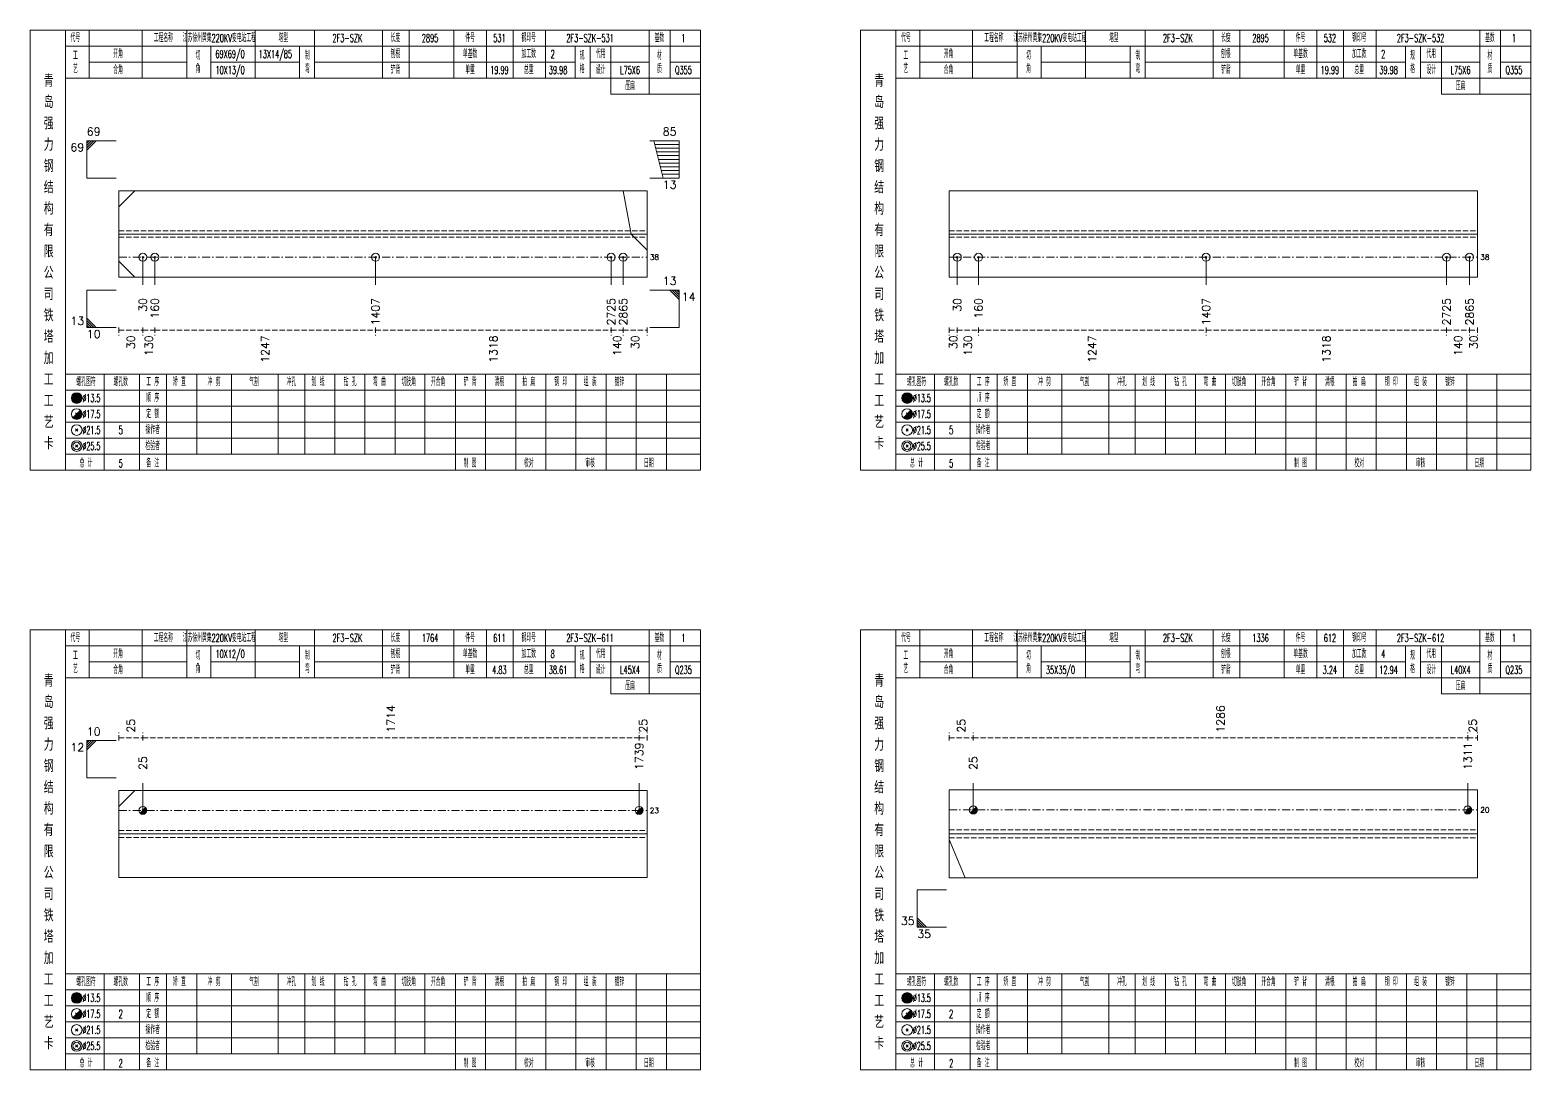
# Model space of a CAD drawing. Extents: x 0 to 4623, y -1159 to 4890.
# Drawn here: x 3425 to 3988, y 2025 to 2415 of the extents above; entities that cross this region are included whole.
import ezdxf
from ezdxf.enums import TextEntityAlignment as Align

# ---------------------------------------------------------------- set-up
doc = ezdxf.new("R2010")
doc.units = 0
doc.header["$MEASUREMENT"] = 0
doc.linetypes.add('一点画线', pattern=[5.2, 3, -1, 0.2, -1])
doc.linetypes.add('虚线', pattern=[2.75, 2, -0.75])
doc.layers.get('0').update_dxf_attribs({"linetype": 'CONTINUOUS', "lineweight": 25})
for name, color, linetype, lineweight in [('1', 7, 'CONTINUOUS', 25), ('4', 7, 'CONTINUOUS', 25), ('5', 7, 'CONTINUOUS', 25)]:
    doc.layers.add(name, color=color, linetype=linetype, lineweight=lineweight)
doc.styles.get("Standard").update_dxf_attribs({"font": 'simplex.shx', "width": 0.7, "height": 3, "bigfont": 'gbhzfs.shx'})

# ---------------------------------------------------------------- blocks, each defined once
blk = doc.blocks.new('孔17.5')
at = {"layer": '5', "color": 7, "linetype": 'Continuous', "lineweight": 13}
for p, q in [((-0.707, -0.707), (0.707, 0.707)), ((-0.2, 0.2), (0.2, -0.2))]:
    blk.add_line(p, q, dxfattribs=at)
blk.add_circle((0, 0), 1, dxfattribs=at)
for radius in [0.9, 0.8, 0.7, 0.6, 0.5, 0.4, 0.3, 0.2, 0.1]:
    blk.add_arc((0, 0), radius, 225, 45, dxfattribs=at)
blk = doc.blocks.new('孔21.5')
at = {"layer": '5', "color": 7, "linetype": 'Continuous', "lineweight": 13}
for p, q in [((-0.2, -0.2), (0.2, 0.2)), ((-0.2, 0.2), (0.2, -0.2))]:
    blk.add_line(p, q, dxfattribs=at)
blk.add_circle((0, 0), 1, dxfattribs=at)

msp = doc.modelspace()

# ---------------------------------------------------------------- linework, layer by layer
at = {"color": 7, "linetype": 'Continuous', "lineweight": 13}
for p, q in [((3446.7, 2373.5), (3457.7, 2373.5)), ((3446.7, 2359.5), (3446.7, 2373.5)), ((3447.575, 2373.5), (3446.7, 2372.625)), ((3448.45, 2373.5), (3446.7, 2371.75)), ((3449.325, 2373.5), (3446.7, 2370.875)), ((3450.2, 2373.5), (3446.7, 2370)), ((3668.8, 2373.5), (3657.8, 2373.5)), ((3662.8, 2359.5), (3659.3, 2373.5)), ((3668.8, 2372.1), (3659.65, 2372.1)), ((3668.8, 2370.7), (3660, 2370.7)), ((3668.8, 2359.5), (3668.8, 2373.5)), ((3668.8, 2369.3), (3660.35, 2369.3)), ((3668.8, 2367.9), (3660.7, 2367.9)), ((3668.8, 2366.5), (3661.05, 2366.5)), ((3668.8, 2365.1), (3661.4, 2365.1)), ((3446.7, 2359.5), (3457.7, 2359.5)), ((3668.8, 2359.5), (3657.8, 2359.5)), ((3668.8, 2363.7), (3661.75, 2363.7)), ((3668.8, 2362.3), (3662.1, 2362.3)), ((3668.8, 2360.9), (3662.45, 2360.9)), ((3458.7, 2348.7), (3464.7, 2354.7)), ((3650.8, 2338.5), (3647.8, 2354.7)), ((3656.8, 2332.5), (3650.8, 2338.5)), ((3458.7, 2328.3), (3464.7, 2322.3)), ((3467.7, 2329.8), (3467.7, 2319.5)), ((3472.2, 2329.8), (3472.2, 2319.5)), ((3554.979, 2329.8), (3554.979, 2319.5)), ((3643.3, 2329.8), (3643.3, 2319.5)), ((3647.8, 2329.8), (3647.8, 2319.5)), ((3773.1, 2329.8), (3773.1, 2319.5)), ((3781.049, 2329.8), (3781.049, 2319.5)), ((3866.379, 2329.8), (3866.379, 2319.5)), ((3956.567, 2329.8), (3956.567, 2319.5)), ((3965.2, 2329.8), (3965.2, 2319.5)), ((3446.7, 2317.5), (3457.7, 2317.5)), ((3446.7, 2317.5), (3446.7, 2303.5)), ((3668.8, 2317.5), (3657.8, 2317.5)), ((3665.3, 2317.5), (3668.8, 2314)), ((3666.175, 2317.5), (3668.8, 2314.875)), ((3667.05, 2317.5), (3668.8, 2315.75)), ((3667.925, 2317.5), (3668.8, 2316.625)), ((3668.8, 2317.5), (3668.8, 2303.5)), ((3450.2, 2303.5), (3446.7, 2307)), ((3449.325, 2303.5), (3446.7, 2306.125)), ((3448.45, 2303.5), (3446.7, 2305.25)), ((3447.575, 2303.5), (3446.7, 2304.375)), ((3446.7, 2303.5), (3457.7, 2303.5)), ((3668.8, 2303.5), (3657.8, 2303.5)), ((3446.7, 2148.5), (3457.7, 2148.5)), ((3446.7, 2134.5), (3446.7, 2148.5)), ((3447.575, 2148.5), (3446.7, 2147.625)), ((3448.45, 2148.5), (3446.7, 2146.75)), ((3449.325, 2148.5), (3446.7, 2145.875)), ((3450.2, 2148.5), (3446.7, 2145)), ((3446.7, 2134.5), (3457.7, 2134.5)), ((3458.7, 2123.833), (3464.7, 2129.833)), ((3467.7, 2122.333), (3467.7, 2132.5)), ((3653.8, 2122.333), (3653.8, 2132.5)), ((3779.1, 2122.5), (3779.1, 2132.5)), ((3964.493, 2122.5), (3964.493, 2132.5)), ((3770.1, 2111.438), (3776.1, 2097)), ((3758.1, 2092.5), (3769.1, 2092.5)), ((3758.1, 2092.5), (3758.1, 2078.5)), ((3761.6, 2078.5), (3758.1, 2082)), ((3760.725, 2078.5), (3758.1, 2081.125)), ((3759.85, 2078.5), (3758.1, 2080.25)), ((3758.975, 2078.5), (3758.1, 2079.375)), ((3758.1, 2078.5), (3769.1, 2078.5))]:
    msp.add_line(p, q, dxfattribs=at)
at = {"color": 7, "linetype": 'Continuous', "lineweight": 18}
for p, q in [((3458.7, 2354.7), (3458.7, 2322.3)), ((3458.7, 2354.7), (3656.8, 2354.7)), ((3656.8, 2354.7), (3656.8, 2322.3)), ((3770.1, 2354.7), (3770.1, 2322.3)), ((3770.1, 2354.7), (3968.2, 2354.7)), ((3968.2, 2354.7), (3968.2, 2322.3)), ((3458.7, 2338.5), (3656.8, 2338.5)), ((3770.1, 2338.5), (3968.2, 2338.5)), ((3458.7, 2129.833), (3458.7, 2097.167)), ((3458.7, 2129.833), (3656.8, 2129.833)), ((3656.8, 2129.833), (3656.8, 2097.167)), ((3770.1, 2130), (3770.1, 2097)), ((3770.1, 2130), (3968.2, 2130)), ((3968.2, 2130), (3968.2, 2097)), ((3458.7, 2113.5), (3656.8, 2113.5)), ((3770.1, 2113.5), (3968.2, 2113.5))]:
    msp.add_line(p, q, dxfattribs=at)
at = {"color": 1, "linetype": '虚线', "lineweight": 18}
for p, q in [((3458.7, 2339.7), (3656.8, 2339.7)), ((3458.7, 2337.3), (3656.8, 2337.3)), ((3770.1, 2339.7), (3968.2, 2339.7)), ((3770.1, 2337.3), (3968.2, 2337.3)), ((3458.7, 2114.833), (3656.8, 2114.833)), ((3458.7, 2112.167), (3656.8, 2112.167)), ((3770.1, 2115), (3968.2, 2115)), ((3770.1, 2112), (3968.2, 2112))]:
    msp.add_line(p, q, dxfattribs=at)
at = {"color": 3, "linetype": '一点画线', "lineweight": 13}
for p, q in [((3458.7, 2329.8), (3656.8, 2329.8)), ((3770.1, 2329.8), (3968.2, 2329.8)), ((3458.7, 2122.333), (3656.8, 2122.333)), ((3770.1, 2122.5), (3968.2, 2122.5))]:
    msp.add_line(p, q, dxfattribs=at)
at = {"color": 8, "linetype": '虚线', "lineweight": 9}
for p, q in [((3458.7, 2303.5), (3458.7, 2300.5)), ((3458.7, 2302.5), (3467.7, 2302.5)), ((3467.7, 2303.5), (3467.7, 2300.5)), ((3467.7, 2303.5), (3467.7, 2300.5)), ((3467.7, 2302.5), (3472.2, 2302.5)), ((3472.2, 2303.5), (3472.2, 2300.5)), ((3472.2, 2303.5), (3472.2, 2300.5)), ((3472.2, 2302.5), (3554.979, 2302.5)), ((3554.979, 2303.5), (3554.979, 2300.5)), ((3554.979, 2303.5), (3554.979, 2300.5)), ((3554.979, 2302.5), (3643.3, 2302.5)), ((3643.3, 2303.5), (3643.3, 2300.5)), ((3643.3, 2303.5), (3643.3, 2300.5)), ((3643.3, 2302.5), (3647.8, 2302.5)), ((3647.8, 2303.5), (3647.8, 2300.5)), ((3647.8, 2303.5), (3647.8, 2300.5)), ((3647.8, 2302.5), (3656.8, 2302.5)), ((3656.8, 2303.5), (3656.8, 2300.5)), ((3770.1, 2303.5), (3770.1, 2300.5)), ((3770.1, 2302.5), (3773.1, 2302.5)), ((3773.1, 2303.5), (3773.1, 2300.5)), ((3773.1, 2303.5), (3773.1, 2300.5)), ((3773.1, 2302.5), (3781.049, 2302.5)), ((3781.049, 2303.5), (3781.049, 2300.5)), ((3781.049, 2303.5), (3781.049, 2300.5)), ((3781.049, 2302.5), (3866.379, 2302.5)), ((3866.379, 2303.5), (3866.379, 2300.5)), ((3866.379, 2303.5), (3866.379, 2300.5)), ((3866.379, 2302.5), (3956.567, 2302.5)), ((3956.567, 2303.5), (3956.567, 2300.5)), ((3956.567, 2303.5), (3956.567, 2300.5)), ((3956.567, 2302.5), (3965.2, 2302.5)), ((3965.2, 2303.5), (3965.2, 2300.5)), ((3965.2, 2303.5), (3965.2, 2300.5)), ((3965.2, 2302.5), (3968.2, 2302.5)), ((3968.2, 2303.5), (3968.2, 2300.5)), ((3458.7, 2148.5), (3458.7, 2151.5)), ((3467.7, 2148.5), (3467.7, 2151.5)), ((3467.7, 2148.5), (3467.7, 2151.5)), ((3653.8, 2148.5), (3653.8, 2151.5)), ((3653.8, 2148.5), (3653.8, 2151.5)), ((3656.8, 2148.5), (3656.8, 2151.5)), ((3770.1, 2148.5), (3770.1, 2151.5)), ((3779.1, 2148.5), (3779.1, 2151.5)), ((3779.1, 2148.5), (3779.1, 2151.5)), ((3964.493, 2148.5), (3964.493, 2151.5)), ((3964.493, 2148.5), (3964.493, 2151.5)), ((3968.2, 2148.5), (3968.2, 2151.5)), ((3458.7, 2149.5), (3467.7, 2149.5)), ((3467.7, 2149.5), (3653.8, 2149.5)), ((3653.8, 2149.5), (3656.8, 2149.5)), ((3770.1, 2149.5), (3779.1, 2149.5)), ((3779.1, 2149.5), (3964.493, 2149.5)), ((3964.493, 2149.5), (3968.2, 2149.5))]:
    msp.add_line(p, q, dxfattribs=at)
at = {"layer": '1', "color": 7, "linetype": 'Continuous', "lineweight": 18}
for p, q in [((3458.7, 2322.3), (3656.8, 2322.3)), ((3770.1, 2322.3), (3968.2, 2322.3)), ((3458.7, 2097.167), (3656.8, 2097.167)), ((3770.1, 2097), (3968.2, 2097))]:
    msp.add_line(p, q, dxfattribs=at)
at = {"layer": '4', "color": 1, "linetype": 'Continuous', "lineweight": 18}
for p, q in [((3438.7, 2250), (3438.7, 2415)), ((3447.6, 2397), (3447.6, 2415)), ((3467.4, 2397), (3467.4, 2415)), ((3484.2, 2397), (3484.2, 2415)), ((3509.8, 2397), (3509.8, 2415)), ((3532.1, 2397), (3532.1, 2415)), ((3557.6, 2397), (3557.6, 2415)), ((3567.6, 2397), (3567.6, 2415)), ((3584.3, 2397), (3584.3, 2415)), ((3596.5, 2397), (3596.5, 2415)), ((3606.5, 2397), (3606.5, 2415)), ((3618.7, 2397), (3618.7, 2415)), ((3657.6, 2391), (3657.6, 2415)), ((3665.4, 2397), (3665.4, 2415)), ((3750.1, 2250), (3750.1, 2415)), ((3759, 2397), (3759, 2415)), ((3778.8, 2397), (3778.8, 2415)), ((3795.6, 2397), (3795.6, 2415)), ((3821.2, 2397), (3821.2, 2415)), ((3843.5, 2397), (3843.5, 2415)), ((3869, 2397), (3869, 2415)), ((3879, 2397), (3879, 2415)), ((3895.7, 2397), (3895.7, 2415)), ((3907.9, 2397), (3907.9, 2415)), ((3917.9, 2397), (3917.9, 2415)), ((3930.1, 2397), (3930.1, 2415)), ((3969, 2391), (3969, 2415)), ((3976.8, 2397), (3976.8, 2415)), ((3438.7, 2409), (3676.8, 2409)), ((3493.2, 2397), (3493.2, 2409)), ((3526.5, 2397), (3526.5, 2409)), ((3629.8, 2397), (3629.8, 2409)), ((3635.4, 2397), (3635.4, 2409)), ((3643.2, 2391), (3643.2, 2409)), ((3750.1, 2409), (3988.2, 2409)), ((3804.6, 2397), (3804.6, 2409)), ((3837.9, 2397), (3837.9, 2409)), ((3941.2, 2397), (3941.2, 2409)), ((3946.8, 2397), (3946.8, 2409)), ((3954.6, 2391), (3954.6, 2409)), ((3447.6, 2403), (3484.2, 2403)), ((3493.2, 2403), (3526.5, 2403)), ((3532.1, 2403), (3629.8, 2403)), ((3635.4, 2403), (3657.6, 2403)), ((3665.4, 2403), (3676.8, 2403)), ((3759, 2403), (3795.6, 2403)), ((3804.6, 2403), (3837.9, 2403)), ((3843.5, 2403), (3941.2, 2403)), ((3946.8, 2403), (3969, 2403)), ((3976.8, 2403), (3988.2, 2403)), ((3438.7, 2397), (3676.8, 2397)), ((3750.1, 2397), (3988.2, 2397)), ((3643.2, 2391), (3676.8, 2391)), ((3954.6, 2391), (3988.2, 2391)), ((3438.7, 2286), (3676.8, 2286)), ((3453.2, 2250), (3453.2, 2286)), ((3466.5, 2250), (3466.5, 2286)), ((3476.6, 2250), (3476.6, 2286)), ((3488, 2256), (3488, 2286)), ((3500.9, 2256), (3500.9, 2286)), ((3518.5, 2256), (3518.5, 2286)), ((3528.4, 2256), (3528.4, 2286)), ((3539.7, 2256), (3539.7, 2286)), ((3551, 2256), (3551, 2286)), ((3562.3, 2256), (3562.3, 2286)), ((3573.5, 2256), (3573.5, 2286)), ((3584.9, 2256), (3584.9, 2286)), ((3596.2, 2256), (3596.2, 2286)), ((3607.5, 2256), (3607.5, 2286)), ((3618.8, 2256), (3618.8, 2286)), ((3630.1, 2256), (3630.1, 2286)), ((3641.4, 2256), (3641.4, 2286)), ((3652.7, 2256), (3652.7, 2286)), ((3664, 2256), (3664, 2286)), ((3750.1, 2286), (3988.2, 2286)), ((3764.6, 2250), (3764.6, 2286)), ((3777.9, 2250), (3777.9, 2286)), ((3788, 2250), (3788, 2286)), ((3799.4, 2256), (3799.4, 2286)), ((3812.3, 2256), (3812.3, 2286)), ((3829.9, 2256), (3829.9, 2286)), ((3839.8, 2256), (3839.8, 2286)), ((3851.1, 2256), (3851.1, 2286)), ((3862.4, 2256), (3862.4, 2286)), ((3873.7, 2256), (3873.7, 2286)), ((3884.9, 2256), (3884.9, 2286)), ((3896.3, 2256), (3896.3, 2286)), ((3907.6, 2256), (3907.6, 2286)), ((3918.9, 2256), (3918.9, 2286)), ((3930.2, 2256), (3930.2, 2286)), ((3941.5, 2256), (3941.5, 2286)), ((3952.8, 2256), (3952.8, 2286)), ((3964.1, 2256), (3964.1, 2286)), ((3975.4, 2256), (3975.4, 2286)), ((3438.7, 2280), (3676.8, 2280)), ((3750.1, 2280), (3988.2, 2280)), ((3438.7, 2274), (3676.8, 2274)), ((3750.1, 2274), (3988.2, 2274)), ((3438.7, 2268), (3676.8, 2268)), ((3750.1, 2268), (3988.2, 2268)), ((3438.7, 2262), (3676.8, 2262)), ((3750.1, 2262), (3988.2, 2262)), ((3438.7, 2256), (3676.8, 2256)), ((3584.9, 2250), (3584.9, 2256)), ((3596.2, 2250), (3596.2, 2256)), ((3607.5, 2250), (3607.5, 2256)), ((3618.8, 2250), (3618.8, 2256)), ((3630.1, 2250), (3630.1, 2256)), ((3641.4, 2250), (3641.4, 2256)), ((3652.7, 2250), (3652.7, 2256)), ((3664, 2250), (3664, 2256)), ((3750.1, 2256), (3988.2, 2256)), ((3896.3, 2250), (3896.3, 2256)), ((3907.6, 2250), (3907.6, 2256)), ((3918.9, 2250), (3918.9, 2256)), ((3930.2, 2250), (3930.2, 2256)), ((3941.5, 2250), (3941.5, 2256)), ((3952.8, 2250), (3952.8, 2256)), ((3964.1, 2250), (3964.1, 2256)), ((3975.4, 2250), (3975.4, 2256)), ((3438.7, 2025), (3438.7, 2190)), ((3447.6, 2172), (3447.6, 2190)), ((3467.4, 2172), (3467.4, 2190)), ((3484.2, 2172), (3484.2, 2190)), ((3509.8, 2172), (3509.8, 2190)), ((3532.1, 2172), (3532.1, 2190)), ((3557.6, 2172), (3557.6, 2190)), ((3567.6, 2172), (3567.6, 2190)), ((3584.3, 2172), (3584.3, 2190)), ((3596.5, 2172), (3596.5, 2190)), ((3606.5, 2172), (3606.5, 2190)), ((3618.7, 2172), (3618.7, 2190)), ((3657.6, 2166), (3657.6, 2190)), ((3665.4, 2172), (3665.4, 2190)), ((3750.1, 2025), (3750.1, 2190)), ((3759, 2172), (3759, 2190)), ((3778.8, 2172), (3778.8, 2190)), ((3795.6, 2172), (3795.6, 2190)), ((3821.2, 2172), (3821.2, 2190)), ((3843.5, 2172), (3843.5, 2190)), ((3869, 2172), (3869, 2190)), ((3879, 2172), (3879, 2190)), ((3895.7, 2172), (3895.7, 2190)), ((3907.9, 2172), (3907.9, 2190)), ((3917.9, 2172), (3917.9, 2190)), ((3930.1, 2172), (3930.1, 2190)), ((3969, 2166), (3969, 2190)), ((3976.8, 2172), (3976.8, 2190)), ((3438.7, 2184), (3676.8, 2184)), ((3493.2, 2172), (3493.2, 2184)), ((3526.5, 2172), (3526.5, 2184)), ((3629.8, 2172), (3629.8, 2184)), ((3635.4, 2172), (3635.4, 2184)), ((3643.2, 2166), (3643.2, 2184)), ((3750.1, 2184), (3988.2, 2184)), ((3804.6, 2172), (3804.6, 2184)), ((3837.9, 2172), (3837.9, 2184)), ((3941.2, 2172), (3941.2, 2184)), ((3946.8, 2172), (3946.8, 2184)), ((3954.6, 2166), (3954.6, 2184)), ((3447.6, 2178), (3484.2, 2178)), ((3493.2, 2178), (3526.5, 2178)), ((3532.1, 2178), (3629.8, 2178)), ((3635.4, 2178), (3657.6, 2178)), ((3665.4, 2178), (3676.8, 2178)), ((3759, 2178), (3795.6, 2178)), ((3804.6, 2178), (3837.9, 2178)), ((3843.5, 2178), (3941.2, 2178)), ((3946.8, 2178), (3969, 2178)), ((3976.8, 2178), (3988.2, 2178)), ((3438.7, 2172), (3676.8, 2172)), ((3750.1, 2172), (3988.2, 2172)), ((3643.2, 2166), (3676.8, 2166)), ((3954.6, 2166), (3988.2, 2166)), ((3438.7, 2061), (3676.8, 2061)), ((3453.2, 2025), (3453.2, 2061)), ((3466.5, 2025), (3466.5, 2061)), ((3476.6, 2025), (3476.6, 2061)), ((3488, 2031), (3488, 2061)), ((3500.9, 2031), (3500.9, 2061)), ((3518.5, 2031), (3518.5, 2061)), ((3528.4, 2031), (3528.4, 2061)), ((3539.7, 2031), (3539.7, 2061)), ((3551, 2031), (3551, 2061)), ((3562.3, 2031), (3562.3, 2061)), ((3573.5, 2031), (3573.5, 2061)), ((3584.9, 2031), (3584.9, 2061)), ((3596.2, 2031), (3596.2, 2061)), ((3607.5, 2031), (3607.5, 2061)), ((3618.8, 2031), (3618.8, 2061)), ((3630.1, 2031), (3630.1, 2061)), ((3641.4, 2031), (3641.4, 2061)), ((3652.7, 2031), (3652.7, 2061)), ((3664, 2031), (3664, 2061)), ((3750.1, 2061), (3988.2, 2061)), ((3764.6, 2025), (3764.6, 2061)), ((3777.9, 2025), (3777.9, 2061)), ((3788, 2025), (3788, 2061)), ((3799.4, 2031), (3799.4, 2061)), ((3812.3, 2031), (3812.3, 2061)), ((3829.9, 2031), (3829.9, 2061)), ((3839.8, 2031), (3839.8, 2061)), ((3851.1, 2031), (3851.1, 2061)), ((3862.4, 2031), (3862.4, 2061)), ((3873.7, 2031), (3873.7, 2061)), ((3884.9, 2031), (3884.9, 2061)), ((3896.3, 2031), (3896.3, 2061)), ((3907.6, 2031), (3907.6, 2061)), ((3918.9, 2031), (3918.9, 2061)), ((3930.2, 2031), (3930.2, 2061)), ((3941.5, 2031), (3941.5, 2061)), ((3952.8, 2031), (3952.8, 2061)), ((3964.1, 2031), (3964.1, 2061)), ((3975.4, 2031), (3975.4, 2061)), ((3438.7, 2055), (3676.8, 2055)), ((3750.1, 2055), (3988.2, 2055)), ((3438.7, 2049), (3676.8, 2049)), ((3750.1, 2049), (3988.2, 2049)), ((3438.7, 2043), (3676.8, 2043)), ((3750.1, 2043), (3988.2, 2043)), ((3438.7, 2037), (3676.8, 2037)), ((3750.1, 2037), (3988.2, 2037)), ((3438.7, 2031), (3676.8, 2031)), ((3584.9, 2025), (3584.9, 2031)), ((3596.2, 2025), (3596.2, 2031)), ((3607.5, 2025), (3607.5, 2031)), ((3618.8, 2025), (3618.8, 2031)), ((3630.1, 2025), (3630.1, 2031)), ((3641.4, 2025), (3641.4, 2031)), ((3652.7, 2025), (3652.7, 2031)), ((3664, 2025), (3664, 2031)), ((3750.1, 2031), (3988.2, 2031)), ((3896.3, 2025), (3896.3, 2031)), ((3907.6, 2025), (3907.6, 2031)), ((3918.9, 2025), (3918.9, 2031)), ((3930.2, 2025), (3930.2, 2031)), ((3941.5, 2025), (3941.5, 2031)), ((3952.8, 2025), (3952.8, 2031)), ((3964.1, 2025), (3964.1, 2031)), ((3975.4, 2025), (3975.4, 2031))]:
    msp.add_line(p, q, dxfattribs=at)
at = {"layer": '4', "color": 7, "linetype": 'Continuous', "lineweight": 13}
for p, q in [((3442.7, 2276.8), (3443.1, 2277.2)), ((3443.1, 2276.8), (3442.7, 2277.2)), ((3754.1, 2276.8), (3754.5, 2277.2)), ((3754.5, 2276.8), (3754.1, 2277.2)), ((3441.486, 2269.586), (3444.314, 2272.414)), ((3442.5, 2271.4), (3443.3, 2270.6)), ((3752.886, 2269.586), (3755.714, 2272.414)), ((3753.9, 2271.4), (3754.7, 2270.6)), ((3442.5, 2264.6), (3443.3, 2265.4)), ((3442.5, 2265.4), (3443.3, 2264.6)), ((3753.9, 2264.6), (3754.7, 2265.4)), ((3753.9, 2265.4), (3754.7, 2264.6)), ((3442.5, 2258.6), (3443.3, 2259.4)), ((3442.5, 2259.4), (3443.3, 2258.6)), ((3753.9, 2258.6), (3754.7, 2259.4)), ((3753.9, 2259.4), (3754.7, 2258.6)), ((3442.7, 2051.8), (3443.1, 2052.2)), ((3443.1, 2051.8), (3442.7, 2052.2)), ((3754.1, 2051.8), (3754.5, 2052.2)), ((3754.5, 2051.8), (3754.1, 2052.2)), ((3441.486, 2044.586), (3444.314, 2047.414)), ((3442.5, 2046.4), (3443.3, 2045.6)), ((3752.886, 2044.586), (3755.714, 2047.414)), ((3753.9, 2046.4), (3754.7, 2045.6)), ((3442.5, 2039.6), (3443.3, 2040.4)), ((3442.5, 2040.4), (3443.3, 2039.6)), ((3753.9, 2039.6), (3754.7, 2040.4)), ((3753.9, 2040.4), (3754.7, 2039.6)), ((3442.5, 2033.6), (3443.3, 2034.4)), ((3442.5, 2034.4), (3443.3, 2033.6)), ((3753.9, 2033.6), (3754.7, 2034.4)), ((3753.9, 2034.4), (3754.7, 2033.6))]:
    msp.add_line(p, q, dxfattribs=at)
at = {"layer": '4', "color": 1, "linetype": 'Continuous', "lineweight": 18}
for points in [[(3425.4, 2415), (3425.4, 2250), (3676.8, 2250), (3676.8, 2415)], [(3736.8, 2415), (3736.8, 2250), (3988.2, 2250), (3988.2, 2415)], [(3425.4, 2190), (3425.4, 2025), (3676.8, 2025), (3676.8, 2190)], [(3736.8, 2190), (3736.8, 2025), (3988.2, 2025), (3988.2, 2190)]]:
    msp.add_lwpolyline(points, close=True, dxfattribs=at)
at = {"layer": '4', "color": 7, "linetype": 'Continuous', "lineweight": 13}
for centre, radius in [((3442.9, 2277), 2), ((3442.9, 2277), 1.8), ((3442.9, 2277), 1.6), ((3442.9, 2277), 1.4), ((3442.9, 2277), 1.2), ((3442.9, 2277), 1), ((3442.9, 2277), 0.8), ((3442.9, 2277), 0.6), ((3442.9, 2277), 0.4), ((3442.9, 2277), 0.2), ((3754.3, 2277), 2), ((3754.3, 2277), 1.8), ((3754.3, 2277), 1.6), ((3754.3, 2277), 1.4), ((3754.3, 2277), 1.2), ((3754.3, 2277), 1), ((3754.3, 2277), 0.8), ((3754.3, 2277), 0.6), ((3754.3, 2277), 0.4), ((3754.3, 2277), 0.2), ((3442.9, 2271), 2), ((3754.3, 2271), 2), ((3442.9, 2265), 2), ((3754.3, 2265), 2), ((3442.9, 2259), 2), ((3442.9, 2259), 1.4), ((3754.3, 2259), 2), ((3754.3, 2259), 1.4), ((3442.9, 2052), 2), ((3442.9, 2052), 1.8), ((3442.9, 2052), 1.6), ((3442.9, 2052), 1.4), ((3442.9, 2052), 1.2), ((3442.9, 2052), 1), ((3442.9, 2052), 0.8), ((3442.9, 2052), 0.6), ((3442.9, 2052), 0.4), ((3442.9, 2052), 0.2), ((3754.3, 2052), 2), ((3754.3, 2052), 1.8), ((3754.3, 2052), 1.6), ((3754.3, 2052), 1.4), ((3754.3, 2052), 1.2), ((3754.3, 2052), 1), ((3754.3, 2052), 0.8), ((3754.3, 2052), 0.6), ((3754.3, 2052), 0.4), ((3754.3, 2052), 0.2), ((3442.9, 2046), 2), ((3754.3, 2046), 2), ((3442.9, 2040), 2), ((3754.3, 2040), 2), ((3442.9, 2034), 2), ((3442.9, 2034), 1.4), ((3754.3, 2034), 2), ((3754.3, 2034), 1.4)]:
    msp.add_circle(centre, radius, dxfattribs=at)
for centre, radius in [((3442.9, 2271), 1.8), ((3442.9, 2271), 1.6), ((3442.9, 2271), 1.4), ((3442.9, 2271), 1.2), ((3442.9, 2271), 1), ((3442.9, 2271), 0.8), ((3442.9, 2271), 0.6), ((3442.9, 2271), 0.4), ((3442.9, 2271), 0.2), ((3754.3, 2271), 1.8), ((3754.3, 2271), 1.6), ((3754.3, 2271), 1.4), ((3754.3, 2271), 1.2), ((3754.3, 2271), 1), ((3754.3, 2271), 0.8), ((3754.3, 2271), 0.6), ((3754.3, 2271), 0.4), ((3754.3, 2271), 0.2), ((3442.9, 2046), 1.8), ((3442.9, 2046), 1.6), ((3442.9, 2046), 1.4), ((3442.9, 2046), 1.2), ((3442.9, 2046), 1), ((3442.9, 2046), 0.8), ((3442.9, 2046), 0.6), ((3442.9, 2046), 0.4), ((3442.9, 2046), 0.2), ((3754.3, 2046), 1.8), ((3754.3, 2046), 1.6), ((3754.3, 2046), 1.4), ((3754.3, 2046), 1.2), ((3754.3, 2046), 1), ((3754.3, 2046), 0.8), ((3754.3, 2046), 0.6), ((3754.3, 2046), 0.4), ((3754.3, 2046), 0.2)]:
    msp.add_arc(centre, radius, 225, 45, dxfattribs=at)

# ---------------------------------------------------------------- block references
at = {"color": 7, "linetype": 'Continuous', "lineweight": 13, "xscale": 1.5, "yscale": 1.5, "zscale": 1.5}
for p in [(3467.7, 2122.333), (3653.8, 2122.333), (3779.1, 2122.5), (3964.493, 2122.5)]:
    msp.add_blockref('孔17.5', p, dxfattribs=at)
at = {"layer": '1', "color": 7, "linetype": 'Continuous', "lineweight": 13, "xscale": 1.5, "yscale": 1.5, "zscale": 1.5}
for p in [(3467.7, 2329.8), (3472.2, 2329.8), (3554.979, 2329.8), (3643.3, 2329.8), (3647.8, 2329.8), (3773.1, 2329.8), (3781.049, 2329.8), (3866.379, 2329.8), (3956.567, 2329.8), (3965.2, 2329.8)]:
    msp.add_blockref('孔21.5', p, dxfattribs=at)

# ---------------------------------------------------------------- texts
at = {"color": 7, "linetype": 'Continuous', "lineweight": 13}
for s, p in [('69', (3446.7, 2374.5)), ('10', (3446.7, 2149.5))]:
    msp.add_text(s, height=3, dxfattribs=at).set_placement(p, align=Align.BOTTOM_LEFT)
for s, p in [('85', (3667.8, 2374.5)), ('13', (3667.8, 2318.5)), ('13', (3445.7, 2303.5)), ('35', (3757.1, 2078.5))]:
    msp.add_text(s, height=3, dxfattribs=at).set_placement(p, align=Align.BOTTOM_RIGHT)
for s, p in [('69', (3445.7, 2372.5)), ('13', (3667.8, 2358.5)), ('12', (3445.7, 2147.5))]:
    msp.add_text(s, height=3, dxfattribs=at).set_placement(p, align=Align.TOP_RIGHT)
for s, p in [('38', (3657.8, 2329.8)), ('38', (3969.2, 2329.8)), ('23', (3657.8, 2122.333)), ('20', (3969.2, 2122.5))]:
    msp.add_text(s, height=2, dxfattribs=at).set_placement(p, align=Align.MIDDLE_LEFT)
for s, p in [('14', (3669.8, 2316.5)), ('10', (3446.7, 2302.5)), ('35', (3758.1, 2077.5))]:
    msp.add_text(s, height=3, dxfattribs=at).set_placement(p, align=Align.TOP_LEFT)
at = {"color": 8, "linetype": 'Continuous', "lineweight": 9}
for s, p in [('30', (3463.2, 2300.5)), ('130', (3469.95, 2300.5)), ('1247', (3513.589, 2300.5)), ('1318', (3599.139, 2300.5)), ('140', (3645.55, 2300.5)), ('30', (3652.3, 2300.5)), ('30', (3771.6, 2300.5)), ('130', (3777.074, 2300.5)), ('1247', (3823.714, 2300.5)), ('1318', (3911.473, 2300.5)), ('140', (3960.884, 2300.5)), ('30', (3966.7, 2300.5))]:
    msp.add_text(s, height=3, rotation=90, dxfattribs=at).set_placement(p, align=Align.MIDDLE_RIGHT)
for s, p in [('1714', (3560.75, 2151.5)), ('1286', (3871.797, 2151.5)), ('25', (3463.2, 2151.5)), ('25', (3655.3, 2151.5)), ('25', (3774.6, 2151.5)), ('25', (3966.347, 2151.5))]:
    msp.add_text(s, height=3, rotation=90, dxfattribs=at).set_placement(p, align=Align.MIDDLE_LEFT)
at = {"color": 7, "linetype": 'Continuous', "lineweight": 13}
for s, p in [('1739', (3653.8, 2137.5)), ('1311', (3964.493, 2137.5)), ('25', (3467.7, 2137.5)), ('25', (3779.1, 2137.5))]:
    msp.add_text(s, height=3, rotation=90, dxfattribs=at).set_placement(p, align=Align.MIDDLE_LEFT)
at = {"layer": '1', "color": 7, "linetype": 'Continuous', "lineweight": 13}
for s, p in [('30', (3467.7, 2314.5)), ('160', (3472.2, 2314.5)), ('1407', (3554.979, 2314.5)), ('2725', (3643.3, 2314.5)), ('2865', (3647.8, 2314.5)), ('30', (3773.1, 2314.5)), ('160', (3781.049, 2314.5)), ('1407', (3866.379, 2314.5)), ('2725', (3956.567, 2314.5)), ('2865', (3965.2, 2314.5))]:
    msp.add_text(s, height=3, rotation=90, dxfattribs=at).set_placement(p, align=Align.MIDDLE_RIGHT)
at = {"layer": '4', "color": 1, "linetype": 'Continuous', "lineweight": 13}
for s, height, width, p in [('代号', 3, 0.6, (3442.4, 2412)), ('工程名称', 3, 0.6, (3475.4, 2412)), ('江苏徐州黄集220KV变电站工程', 3, 0.6, (3496.4, 2412)), ('塔型', 3, 0.6, (3520.4, 2412)), ('2F3-SZK', 3, 0.6, (3544.4, 2412)), ('长度', 3, 0.6, (3562.4, 2412)), ('2895', 3, 0.6, (3575.4, 2412)), ('件号', 3, 0.6, (3590.4, 2412)), ('531', 3, 0.6, (3601.4, 2412)), ('钢印号', 3, 0.6, (3612.4, 2412)), ('2F3-SZK-531', 3, 0.6, (3635.4, 2412)), ('基数', 3, 0.6, (3661.4, 2412)), ('1', 3, 0.6, (3670.4, 2412)), ('代号', 3, 0.6, (3753.8, 2412)), ('工程名称', 3, 0.6, (3786.8, 2412)), ('江苏徐州黄集220KV变电站工程', 3, 0.6, (3807.8, 2412)), ('塔型', 3, 0.6, (3831.8, 2412)), ('2F3-SZK', 3, 0.6, (3855.8, 2412)), ('长度', 3, 0.6, (3873.8, 2412)), ('2895', 3, 0.6, (3886.8, 2412)), ('件号', 3, 0.6, (3901.8, 2412)), ('532', 3, 0.6, (3912.8, 2412)), ('钢印号', 3, 0.6, (3923.8, 2412)), ('2F3-SZK-532', 3, 0.6, (3946.8, 2412)), ('基数', 3, 0.6, (3972.8, 2412)), ('1', 3, 0.6, (3981.8, 2412)), ('工', 3, 0.6, (3442.4, 2405.4)), ('开角', 3, 0.6, (3458.4, 2406)), ('切', 3, 0.6, (3488.4, 2405.4)), ('69X69/0', 3, 0.6, (3500.4, 2406)), ('13X14/85', 3, 0.6, (3517.4, 2406)), ('制', 3, 0.6, (3529.4, 2405.4)), ('刨根', 3, 0.6, (3562.4, 2406)), ('单基数', 3, 0.6, (3590.4, 2406)), ('加工数', 3, 0.6, (3612.4, 2406)), ('2', 3, 0.6, (3621.4, 2406)), ('规', 3, 0.6, (3632.4, 2405.4)), ('代用', 3, 0.6, (3639.4, 2406)), ('材', 3, 0.6, (3661.4, 2405.4)), ('工', 3, 0.6, (3753.8, 2405.4)), ('开角', 3, 0.6, (3769.8, 2406)), ('切', 3, 0.6, (3799.8, 2405.4)), ('制', 3, 0.6, (3840.8, 2405.4)), ('刨根', 3, 0.6, (3873.8, 2406)), ('单基数', 3, 0.6, (3901.8, 2406)), ('加工数', 3, 0.6, (3923.8, 2406)), ('2', 3, 0.6, (3932.8, 2406)), ('规', 3, 0.6, (3943.8, 2405.4)), ('代用', 3, 0.6, (3950.8, 2406)), ('材', 3, 0.6, (3972.8, 2405.4)), ('青', 4.6, 0.8, (3432.4, 2396)), ('艺', 3, 0.6, (3442.4, 2400.4)), ('合角', 3, 0.6, (3458.4, 2400)), ('角', 3, 0.6, (3488.4, 2400.4)), ('10X13/0', 3, 0.6, (3500.4, 2400)), ('弯', 3, 0.6, (3529.4, 2400.4)), ('铲背', 3, 0.6, (3562.4, 2400)), ('单重', 3, 0.6, (3590.4, 2400)), ('19.99', 3, 0.6, (3601.4, 2400)), ('总重', 3, 0.6, (3612.4, 2400)), ('39.98', 3, 0.6, (3623.4, 2400)), ('格', 3, 0.6, (3632.4, 2400.4)), ('设计', 3, 0.6, (3639.4, 2400)), ('L75X6', 3, 0.6, (3650.4, 2400)), ('质', 3, 0.6, (3661.4, 2400.4)), ('Q355', 3, 0.6, (3670.4, 2400)), ('青', 4.6, 0.8, (3743.8, 2396)), ('艺', 3, 0.6, (3753.8, 2400.4)), ('合角', 3, 0.6, (3769.8, 2400)), ('角', 3, 0.6, (3799.8, 2400.4)), ('弯', 3, 0.6, (3840.8, 2400.4)), ('铲背', 3, 0.6, (3873.8, 2400)), ('单重', 3, 0.6, (3901.8, 2400)), ('19.99', 3, 0.6, (3912.8, 2400)), ('总重', 3, 0.6, (3923.8, 2400)), ('39.98', 3, 0.6, (3934.8, 2400)), ('格', 3, 0.6, (3943.8, 2400.4)), ('设计', 3, 0.6, (3950.8, 2400)), ('L75X6', 3, 0.6, (3961.8, 2400)), ('质', 3, 0.6, (3972.8, 2400.4)), ('Q355', 3, 0.6, (3981.8, 2400)), ('压扁', 3, 0.6, (3650.4, 2394)), ('压扁', 3, 0.6, (3961.8, 2394)), ('岛', 4.6, 0.8, (3432.4, 2388)), ('岛', 4.6, 0.8, (3743.8, 2388)), ('强', 4.6, 0.8, (3432.4, 2380)), ('强', 4.6, 0.8, (3743.8, 2380)), ('力', 4.6, 0.8, (3432.4, 2372)), ('力', 4.6, 0.8, (3743.8, 2372)), ('钢', 4.6, 0.8, (3432.4, 2364)), ('钢', 4.6, 0.8, (3743.8, 2364)), ('结', 4.6, 0.8, (3432.4, 2356)), ('结', 4.6, 0.8, (3743.8, 2356)), ('构', 4.6, 0.8, (3432.4, 2348)), ('构', 4.6, 0.8, (3743.8, 2348)), ('有', 4.6, 0.8, (3432.4, 2340)), ('有', 4.6, 0.8, (3743.8, 2340)), ('限', 4.6, 0.8, (3432.4, 2332)), ('限', 4.6, 0.8, (3743.8, 2332)), ('公', 4.6, 0.8, (3432.4, 2324)), ('公', 4.6, 0.8, (3743.8, 2324)), ('司', 4.6, 0.8, (3432.4, 2316)), ('司', 4.6, 0.8, (3743.8, 2316)), ('铁', 4.6, 0.8, (3432.4, 2308)), ('铁', 4.6, 0.8, (3743.8, 2308)), ('塔', 4.6, 0.8, (3432.4, 2300)), ('塔', 4.6, 0.8, (3743.8, 2300)), ('加', 4.6, 0.8, (3432.4, 2292)), ('加', 4.6, 0.8, (3743.8, 2292)), ('工', 4.6, 0.8, (3432.4, 2284)), ('工', 4.6, 0.8, (3743.8, 2284)), ('螺孔图符', 3, 0.6, (3446.4, 2283)), ('螺孔数', 3, 0.6, (3459.4, 2283)), ('工 序', 3, 0.6, (3471.4, 2283)), ('矫 直', 3, 0.6, (3481.4, 2283)), ('冲 剪', 3, 0.6, (3494.4, 2283)), ('气割', 3, 0.6, (3509.4, 2283)), ('冲孔', 3, 0.6, (3523.4, 2283)), ('划 线', 3, 0.6, (3533.4, 2283)), ('钻 孔', 3, 0.6, (3545.4, 2283)), ('弯 曲', 3, 0.6, (3556.4, 2283)), ('切肢角', 3, 0.6, (3567.4, 2283)), ('开合角', 3, 0.6, (3578.4, 2283)), ('铲 背', 3, 0.6, (3590.4, 2283)), ('清根', 3, 0.6, (3601.4, 2283)), ('拍 扁', 3, 0.6, (3612.4, 2283)), ('钢 印', 3, 0.6, (3624.4, 2283)), ('组 装', 3, 0.6, (3635.4, 2283)), ('镀锌', 3, 0.6, (3646.4, 2283)), ('螺孔图符', 3, 0.6, (3757.8, 2283)), ('螺孔数', 3, 0.6, (3770.8, 2283)), ('工 序', 3, 0.6, (3782.8, 2283)), ('矫 直', 3, 0.6, (3792.8, 2283)), ('冲 剪', 3, 0.6, (3805.8, 2283)), ('气割', 3, 0.6, (3820.8, 2283)), ('冲孔', 3, 0.6, (3834.8, 2283)), ('划 线', 3, 0.6, (3844.8, 2283)), ('钻 孔', 3, 0.6, (3856.8, 2283)), ('弯 曲', 3, 0.6, (3867.8, 2283)), ('切肢角', 3, 0.6, (3878.8, 2283)), ('开合角', 3, 0.6, (3889.8, 2283)), ('铲 背', 3, 0.6, (3901.8, 2283)), ('清根', 3, 0.6, (3912.8, 2283)), ('拍 扁', 3, 0.6, (3923.8, 2283)), ('钢 印', 3, 0.6, (3935.8, 2283)), ('组 装', 3, 0.6, (3946.8, 2283)), ('镀锌', 3, 0.6, (3957.8, 2283)), ('工', 4.6, 0.8, (3432.4, 2276)), ('%%C13.5', 3, 0.5, (3448.4, 2277)), ('顺 序', 3, 0.6, (3471.4, 2277)), ('工', 4.6, 0.8, (3743.8, 2276)), ('%%C13.5', 3, 0.5, (3759.8, 2277)), ('顺 序', 3, 0.6, (3782.8, 2277)), ('艺', 4.6, 0.8, (3432.4, 2268)), ('%%C17.5', 3, 0.5, (3448.4, 2271)), ('定 额', 3, 0.6, (3471.4, 2271)), ('艺', 4.6, 0.8, (3743.8, 2268)), ('%%C17.5', 3, 0.5, (3759.8, 2271)), ('定 额', 3, 0.6, (3782.8, 2271)), ('卡', 4.6, 0.8, (3432.4, 2260)), ('%%C21.5', 3, 0.5, (3448.4, 2265)), ('5', 3.2, 0.6, (3459.4, 2265)), ('操作者', 3, 0.6, (3471.4, 2265)), ('卡', 4.6, 0.8, (3743.8, 2260)), ('%%C21.5', 3, 0.5, (3759.8, 2265)), ('5', 3.2, 0.6, (3770.8, 2265)), ('操作者', 3, 0.6, (3782.8, 2265)), ('%%C25.5', 3, 0.5, (3448.4, 2259)), ('检验者', 3, 0.6, (3471.4, 2259)), ('%%C25.5', 3, 0.5, (3759.8, 2259)), ('检验者', 3, 0.6, (3782.8, 2259)), ('总 计', 3, 0.6, (3446.4, 2252.5)), ('5', 3, 0.6, (3459.4, 2252.5)), ('备 注', 3, 0.6, (3471.4, 2252.5)), ('制 图', 3, 0.6, (3590.4, 2252.5)), ('校对', 3, 0.6, (3612.4, 2252.5)), ('审核', 3, 0.6, (3635.4, 2252.5)), ('日期', 3, 0.6, (3657.4, 2252.5)), ('总 计', 3, 0.6, (3757.8, 2252.5)), ('5', 3, 0.6, (3770.8, 2252.5)), ('备 注', 3, 0.6, (3782.8, 2252.5)), ('制 图', 3, 0.6, (3901.8, 2252.5)), ('校对', 3, 0.6, (3923.8, 2252.5)), ('审核', 3, 0.6, (3946.8, 2252.5)), ('日期', 3, 0.6, (3968.8, 2252.5)), ('代号', 3, 0.6, (3442.4, 2187)), ('工程名称', 3, 0.6, (3475.4, 2187)), ('江苏徐州黄集220KV变电站工程', 3, 0.6, (3496.4, 2187)), ('塔型', 3, 0.6, (3520.4, 2187)), ('2F3-SZK', 3, 0.6, (3544.4, 2187)), ('长度', 3, 0.6, (3562.4, 2187)), ('1764', 3, 0.6, (3575.4, 2187)), ('件号', 3, 0.6, (3590.4, 2187)), ('611', 3, 0.6, (3601.4, 2187)), ('钢印号', 3, 0.6, (3612.4, 2187)), ('2F3-SZK-611', 3, 0.6, (3635.4, 2187)), ('基数', 3, 0.6, (3661.4, 2187)), ('1', 3, 0.6, (3670.4, 2187)), ('代号', 3, 0.6, (3753.8, 2187)), ('工程名称', 3, 0.6, (3786.8, 2187)), ('江苏徐州黄集220KV变电站工程', 3, 0.6, (3807.8, 2187)), ('塔型', 3, 0.6, (3831.8, 2187)), ('2F3-SZK', 3, 0.6, (3855.8, 2187)), ('长度', 3, 0.6, (3873.8, 2187)), ('1336', 3, 0.6, (3886.8, 2187)), ('件号', 3, 0.6, (3901.8, 2187)), ('612', 3, 0.6, (3912.8, 2187)), ('钢印号', 3, 0.6, (3923.8, 2187)), ('2F3-SZK-612', 3, 0.6, (3946.8, 2187)), ('基数', 3, 0.6, (3972.8, 2187)), ('1', 3, 0.6, (3981.8, 2187)), ('工', 3, 0.6, (3442.4, 2180.4)), ('开角', 3, 0.6, (3458.4, 2181)), ('切', 3, 0.6, (3488.4, 2180.4)), ('10X12/0', 3, 0.6, (3500.4, 2181)), ('制', 3, 0.6, (3529.4, 2180.4)), ('刨根', 3, 0.6, (3562.4, 2181)), ('单基数', 3, 0.6, (3590.4, 2181)), ('加工数', 3, 0.6, (3612.4, 2181)), ('8', 3, 0.6, (3621.4, 2181)), ('规', 3, 0.6, (3632.4, 2180.4)), ('代用', 3, 0.6, (3639.4, 2181)), ('材', 3, 0.6, (3661.4, 2180.4)), ('工', 3, 0.6, (3753.8, 2180.4)), ('开角', 3, 0.6, (3769.8, 2181)), ('切', 3, 0.6, (3799.8, 2180.4)), ('制', 3, 0.6, (3840.8, 2180.4)), ('刨根', 3, 0.6, (3873.8, 2181)), ('单基数', 3, 0.6, (3901.8, 2181)), ('加工数', 3, 0.6, (3923.8, 2181)), ('4', 3, 0.6, (3932.8, 2181)), ('规', 3, 0.6, (3943.8, 2180.4)), ('代用', 3, 0.6, (3950.8, 2181)), ('材', 3, 0.6, (3972.8, 2180.4)), ('青', 4.6, 0.8, (3432.4, 2171)), ('艺', 3, 0.6, (3442.4, 2175.4)), ('合角', 3, 0.6, (3458.4, 2175)), ('角', 3, 0.6, (3488.4, 2175.4)), ('弯', 3, 0.6, (3529.4, 2175.4)), ('铲背', 3, 0.6, (3562.4, 2175)), ('单重', 3, 0.6, (3590.4, 2175)), ('4.83', 3, 0.6, (3601.4, 2175)), ('总重', 3, 0.6, (3612.4, 2175)), ('38.61', 3, 0.6, (3623.4, 2175)), ('格', 3, 0.6, (3632.4, 2175.4)), ('设计', 3, 0.6, (3639.4, 2175)), ('L45X4', 3, 0.6, (3650.4, 2175)), ('质', 3, 0.6, (3661.4, 2175.4)), ('Q235', 3, 0.6, (3670.4, 2175)), ('青', 4.6, 0.8, (3743.8, 2171)), ('艺', 3, 0.6, (3753.8, 2175.4)), ('合角', 3, 0.6, (3769.8, 2175)), ('角', 3, 0.6, (3799.8, 2175.4)), ('35X35/0', 3, 0.6, (3811.8, 2175)), ('弯', 3, 0.6, (3840.8, 2175.4)), ('铲背', 3, 0.6, (3873.8, 2175)), ('单重', 3, 0.6, (3901.8, 2175)), ('3.24', 3, 0.6, (3912.8, 2175)), ('总重', 3, 0.6, (3923.8, 2175)), ('12.94', 3, 0.6, (3934.8, 2175)), ('格', 3, 0.6, (3943.8, 2175.4)), ('设计', 3, 0.6, (3950.8, 2175)), ('L40X4', 3, 0.6, (3961.8, 2175)), ('质', 3, 0.6, (3972.8, 2175.4)), ('Q235', 3, 0.6, (3981.8, 2175)), ('压扁', 3, 0.6, (3650.4, 2169)), ('压扁', 3, 0.6, (3961.8, 2169)), ('岛', 4.6, 0.8, (3432.4, 2163)), ('岛', 4.6, 0.8, (3743.8, 2163)), ('强', 4.6, 0.8, (3432.4, 2155)), ('强', 4.6, 0.8, (3743.8, 2155)), ('力', 4.6, 0.8, (3432.4, 2147)), ('力', 4.6, 0.8, (3743.8, 2147)), ('钢', 4.6, 0.8, (3432.4, 2139)), ('钢', 4.6, 0.8, (3743.8, 2139)), ('结', 4.6, 0.8, (3432.4, 2131)), ('结', 4.6, 0.8, (3743.8, 2131)), ('构', 4.6, 0.8, (3432.4, 2123)), ('构', 4.6, 0.8, (3743.8, 2123)), ('有', 4.6, 0.8, (3432.4, 2115)), ('有', 4.6, 0.8, (3743.8, 2115)), ('限', 4.6, 0.8, (3432.4, 2107)), ('限', 4.6, 0.8, (3743.8, 2107)), ('公', 4.6, 0.8, (3432.4, 2099)), ('公', 4.6, 0.8, (3743.8, 2099)), ('司', 4.6, 0.8, (3432.4, 2091)), ('司', 4.6, 0.8, (3743.8, 2091)), ('铁', 4.6, 0.8, (3432.4, 2083)), ('铁', 4.6, 0.8, (3743.8, 2083)), ('塔', 4.6, 0.8, (3432.4, 2075)), ('塔', 4.6, 0.8, (3743.8, 2075)), ('加', 4.6, 0.8, (3432.4, 2067)), ('加', 4.6, 0.8, (3743.8, 2067)), ('工', 4.6, 0.8, (3432.4, 2059)), ('弯 曲', 3, 0.6, (3556.4, 2058)), ('工', 4.6, 0.8, (3743.8, 2059)), ('弯 曲', 3, 0.6, (3867.8, 2058)), ('螺孔图符', 3, 0.6, (3446.4, 2058)), ('螺孔数', 3, 0.6, (3459.4, 2058)), ('工 序', 3, 0.6, (3471.4, 2058)), ('矫 直', 3, 0.6, (3481.4, 2058)), ('冲 剪', 3, 0.6, (3494.4, 2058)), ('气割', 3, 0.6, (3509.4, 2058)), ('冲孔', 3, 0.6, (3523.4, 2058)), ('划 线', 3, 0.6, (3533.4, 2058)), ('钻 孔', 3, 0.6, (3545.4, 2058)), ('切肢角', 3, 0.6, (3567.4, 2058)), ('开合角', 3, 0.6, (3578.4, 2058)), ('铲 背', 3, 0.6, (3590.4, 2058)), ('清根', 3, 0.6, (3601.4, 2058)), ('拍 扁', 3, 0.6, (3612.4, 2058)), ('钢 印', 3, 0.6, (3624.4, 2058)), ('组 装', 3, 0.6, (3635.4, 2058)), ('镀锌', 3, 0.6, (3646.4, 2058)), ('螺孔图符', 3, 0.6, (3757.8, 2058)), ('螺孔数', 3, 0.6, (3770.8, 2058)), ('工 序', 3, 0.6, (3782.8, 2058)), ('矫 直', 3, 0.6, (3792.8, 2058)), ('冲 剪', 3, 0.6, (3805.8, 2058)), ('气割', 3, 0.6, (3820.8, 2058)), ('冲孔', 3, 0.6, (3834.8, 2058)), ('划 线', 3, 0.6, (3844.8, 2058)), ('钻 孔', 3, 0.6, (3856.8, 2058)), ('切肢角', 3, 0.6, (3878.8, 2058)), ('开合角', 3, 0.6, (3889.8, 2058)), ('铲 背', 3, 0.6, (3901.8, 2058)), ('清根', 3, 0.6, (3912.8, 2058)), ('拍 扁', 3, 0.6, (3923.8, 2058)), ('钢 印', 3, 0.6, (3935.8, 2058)), ('组 装', 3, 0.6, (3946.8, 2058)), ('镀锌', 3, 0.6, (3957.8, 2058)), ('工', 4.6, 0.8, (3432.4, 2051)), ('%%C13.5', 3, 0.5, (3448.4, 2052)), ('顺 序', 3, 0.6, (3471.4, 2052)), ('工', 4.6, 0.8, (3743.8, 2051)), ('%%C13.5', 3, 0.5, (3759.8, 2052)), ('顺 序', 3, 0.6, (3782.8, 2052)), ('艺', 4.6, 0.8, (3432.4, 2043)), ('%%C17.5', 3, 0.5, (3448.4, 2046)), ('2', 3.2, 0.6, (3459.4, 2046)), ('定 额', 3, 0.6, (3471.4, 2046)), ('艺', 4.6, 0.8, (3743.8, 2043)), ('%%C17.5', 3, 0.5, (3759.8, 2046)), ('2', 3.2, 0.6, (3770.8, 2046)), ('定 额', 3, 0.6, (3782.8, 2046)), ('卡', 4.6, 0.8, (3432.4, 2035)), ('%%C21.5', 3, 0.5, (3448.4, 2040)), ('操作者', 3, 0.6, (3471.4, 2040)), ('卡', 4.6, 0.8, (3743.8, 2035)), ('%%C21.5', 3, 0.5, (3759.8, 2040)), ('操作者', 3, 0.6, (3782.8, 2040)), ('%%C25.5', 3, 0.5, (3448.4, 2034)), ('检验者', 3, 0.6, (3471.4, 2034)), ('%%C25.5', 3, 0.5, (3759.8, 2034)), ('检验者', 3, 0.6, (3782.8, 2034)), ('总 计', 3, 0.6, (3446.4, 2027.5)), ('2', 3, 0.6, (3459.4, 2027.5)), ('备 注', 3, 0.6, (3471.4, 2027.5)), ('制 图', 3, 0.6, (3590.4, 2027.5)), ('校对', 3, 0.6, (3612.4, 2027.5)), ('审核', 3, 0.6, (3635.4, 2027.5)), ('日期', 3, 0.6, (3657.4, 2027.5)), ('总 计', 3, 0.6, (3757.8, 2027.5)), ('2', 3, 0.6, (3770.8, 2027.5)), ('备 注', 3, 0.6, (3782.8, 2027.5)), ('制 图', 3, 0.6, (3901.8, 2027.5)), ('校对', 3, 0.6, (3923.8, 2027.5)), ('审核', 3, 0.6, (3946.8, 2027.5)), ('日期', 3, 0.6, (3968.8, 2027.5))]:
    msp.add_text(s, height=height, dxfattribs=dict(at, width=width)).set_placement(p, align=Align.MIDDLE_CENTER)

doc.saveas('drawing.dxf')
